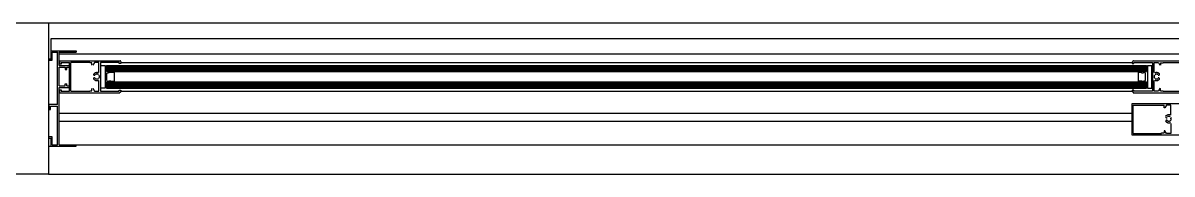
# Model space of a CAD drawing. Header units: millimetres. Extents: x 7649 to 34105, y 3983 to 25377.
# Drawn here: x 15691 to 16825, y 11268 to 11418 of the extents above; entities that cross this region are included whole.
import ezdxf

# ---------------------------------------------------------------- set-up
doc = ezdxf.new("R2010")
doc.units = ezdxf.units.MM

msp = doc.modelspace()

# ---------------------------------------------------------------- linework, layer by layer
at = {"layer": 'GEOMETRY', "color": 7}
for p, q in [((15716.60278, 11418.00556), (17916.34861, 11418.00556)), ((15719.24861, 11390.48889), (15719.24861, 11402.65972)), ((15719.24861, 11402.65972), (17914.23194, 11402.65972)), ((15719.24861, 11390.48889), (15744.11944, 11390.48889)), ((15719.24861, 11382.55139), (15719.24861, 11390.48889)), ((15720.30694, 11380.96389), (15720.30694, 11388.90139)), ((15720.30694, 11388.90139), (15725.59861, 11388.90139)), ((15725.59861, 11337.04306), (15725.59861, 11388.90139)), ((15727.18611, 11375.67222), (15727.18611, 11388.90139)), ((15727.18611, 11388.90139), (15744.11944, 11388.90139)), ((15727.18611, 11387.31389), (17905.76528, 11387.31389)), ((15744.11944, 11390.48889), (15744.11944, 11388.90139)), ((15716.60278, 11382.55139), (15716.60278, 11380.96389)), ((15716.60278, 11382.55139), (15719.24861, 11382.55139)), ((15716.60278, 11380.96389), (15720.30694, 11380.96389)), ((15727.18611, 11375.67222), (15737.24028, 11375.67222)), ((15727.18611, 11374.08472), (15733.00694, 11374.08472)), ((15727.18611, 11355.56389), (15727.18611, 11374.08472)), ((15727.71528, 11377.25972), (15727.71528, 11380.43472)), ((15727.71528, 11380.43472), (15786.98194, 11380.43472)), ((15729.30278, 11377.25972), (15727.71528, 11377.25972)), ((15729.30278, 11378.84722), (15729.30278, 11377.25972)), ((15729.30278, 11378.84722), (15737.24028, 11378.84722)), ((15733.00694, 11374.08472), (15733.00694, 11371.96806)), ((15734.59444, 11374.08472), (15737.24028, 11374.08472)), ((15734.59444, 11371.96806), (15734.59444, 11374.08472)), ((15737.24028, 11350.27222), (15737.24028, 11378.84722)), ((15737.24028, 11374.08472), (15737.24028, 11375.67222)), ((15757.34861, 11378.84722), (15738.82778, 11378.84722)), ((15738.82778, 11350.27222), (15738.82778, 11378.84722)), ((15757.34861, 11378.31806), (15757.34861, 11378.84722)), ((15759.46528, 11378.31806), (15757.34861, 11378.31806)), ((15759.46528, 11376.20139), (15759.46528, 11378.31806)), ((15762.11111, 11378.84722), (15760.52361, 11376.20139)), ((15766.34444, 11378.84722), (15762.11111, 11378.84722)), ((15766.34444, 11368.79306), (15766.34444, 11378.84722)), ((15786.45278, 11378.84722), (15767.93194, 11378.84722)), ((15767.93194, 11378.84722), (15767.93194, 11350.27222)), ((15768.46111, 11353.44722), (15768.46111, 11375.67222)), ((15768.46111, 11375.67222), (15772.69444, 11375.67222)), ((15772.69444, 11375.67222), (15772.69444, 11353.44722)), ((15773.75278, 11369.85139), (15773.75278, 11375.67222)), ((15773.75278, 11375.67222), (16800.33611, 11375.67222)), ((15773.75278, 11374.61389), (16800.33611, 11374.61389)), ((15786.45278, 11377.78889), (15786.45278, 11378.84722)), ((15788.04028, 11377.78889), (15786.45278, 11377.78889)), ((15787.3542, 11380.42747), (15787.24653, 11380.43472)), ((15787.45748, 11380.40636), (15787.3542, 11380.42747)), ((15787.55542, 11380.37232), (15787.45748, 11380.40636)), ((15787.64708, 11380.32632), (15787.55542, 11380.37232)), ((15787.7315, 11380.26929), (15787.64708, 11380.32632)), ((15787.80773, 11380.20218), (15787.7315, 11380.26929)), ((15787.87484, 11380.12594), (15787.80773, 11380.20218)), ((15787.93187, 11380.04152), (15787.87484, 11380.12594)), ((15787.97788, 11379.94987), (15787.93187, 11380.04152)), ((15788.01191, 11379.85193), (15787.97788, 11379.94987)), ((15788.03303, 11379.74865), (15788.01191, 11379.85193)), ((15788.04028, 11379.64097), (15788.03303, 11379.74865)), ((15788.04028, 11379.37639), (15788.04028, 11377.78889)), ((15788.04028, 11378.84722), (16786.04861, 11378.84722)), ((16786.04861, 11379.37639), (16786.04861, 11377.78889)), ((16786.04861, 11377.78889), (16787.63611, 11377.78889)), ((16786.58503, 11379.74865), (16786.57778, 11379.64097)), ((16786.60614, 11379.85193), (16786.58503, 11379.74865)), ((16786.64018, 11379.94987), (16786.60614, 11379.85193)), ((16786.68618, 11380.04152), (16786.64018, 11379.94987)), ((16786.74321, 11380.12594), (16786.68618, 11380.04152)), ((16786.81032, 11380.20218), (16786.74321, 11380.12594)), ((16786.88656, 11380.26929), (16786.81032, 11380.20218)), ((16786.97098, 11380.32632), (16786.88656, 11380.26929)), ((16787.06263, 11380.37232), (16786.97098, 11380.32632)), ((16787.16057, 11380.40636), (16787.06263, 11380.37232)), ((16787.10694, 11380.43472), (16845.84444, 11380.43472)), ((16787.26385, 11380.42747), (16787.16057, 11380.40636)), ((16787.37153, 11380.43472), (16787.26385, 11380.42747)), ((16787.63611, 11377.78889), (16787.63611, 11378.84722)), ((16787.63611, 11378.84722), (16806.15694, 11378.84722)), ((16800.33611, 11369.85139), (16800.33611, 11375.67222)), ((16801.39444, 11375.67222), (16801.39444, 11353.44722)), ((16801.39444, 11375.67222), (16805.62778, 11375.67222)), ((16805.62778, 11353.44722), (16805.62778, 11375.67222)), ((16806.15694, 11378.84722), (16806.15694, 11350.27222)), ((16807.74444, 11368.79306), (16807.74444, 11378.84722)), ((16807.74444, 11378.84722), (16811.97778, 11378.84722)), ((16811.97778, 11378.84722), (16813.56528, 11376.20139)), ((16814.09444, 11378.31806), (16814.09444, 11376.20139)), ((16814.09444, 11378.31806), (16816.74028, 11378.31806)), ((16816.74028, 11378.84722), (16844.78611, 11378.84722)), ((16816.74028, 11378.31806), (16816.74028, 11378.84722)), ((15733.00694, 11371.96806), (15734.59444, 11371.96806)), ((15761.05488, 11362.76559), (15761.05297, 11362.69224)), ((15761.06265, 11367.06783), (15761.05303, 11366.96966)), ((15761.05303, 11366.96966), (15761.05562, 11366.87134)), ((15761.06361, 11362.83872), (15761.05488, 11362.76559)), ((15761.05562, 11366.87134), (15761.07031, 11366.77407)), ((15761.08459, 11367.16465), (15761.06265, 11367.06783)), ((15761.07922, 11362.91112), (15761.06361, 11362.83872)), ((15761.07031, 11366.77407), (15761.09699, 11366.67907)), ((15761.10178, 11362.98232), (15761.07922, 11362.91112)), ((15761.11895, 11367.25892), (15761.08459, 11367.16465)), ((15761.09699, 11366.67907), (15761.13556, 11366.58752)), ((15761.13133, 11363.0518), (15761.10178, 11362.98232)), ((15761.16584, 11367.34944), (15761.11895, 11367.25892)), ((15761.16737, 11363.1184), (15761.13133, 11363.0518)), ((15761.13556, 11366.58752), (15761.1859, 11366.50064)), ((15761.22538, 11367.435), (15761.16584, 11367.34944)), ((15761.20907, 11363.18056), (15761.16737, 11363.1184)), ((15761.1859, 11366.50064), (15761.24792, 11366.41962)), ((15761.25601, 11363.23803), (15761.20907, 11363.18056)), ((15761.24792, 11366.41962), (15761.32149, 11366.34566)), ((15761.30779, 11363.29055), (15761.25601, 11363.23803)), ((15761.36399, 11363.33785), (15761.30779, 11363.29055)), ((15761.32149, 11366.34566), (15761.4038, 11366.28207)), ((15761.4242, 11363.37969), (15761.36399, 11363.33785)), ((15761.58393, 11367.52461), (15761.38764, 11367.29651)), ((15761.4038, 11366.28207), (15761.49177, 11366.2308)), ((15761.48801, 11363.4158), (15761.4242, 11363.37969)), ((15761.555, 11363.44592), (15761.48801, 11363.4158)), ((15761.49177, 11366.2308), (15761.58419, 11366.19179)), ((15761.62476, 11363.4698), (15761.555, 11363.44592)), ((15761.79533, 11367.73572), (15761.58393, 11367.52461)), ((15761.58419, 11366.19179), (15761.67982, 11366.16502)), ((15761.69687, 11363.48718), (15761.62476, 11363.4698)), ((15761.67982, 11366.16502), (15761.77745, 11366.15044)), ((15761.77093, 11363.49779), (15761.69687, 11363.48718)), ((15761.84653, 11363.50139), (15761.77093, 11363.49779)), ((15761.77745, 11366.15044), (15761.87586, 11366.148)), ((15762.02071, 11367.9293), (15761.79533, 11367.73572)), ((15761.89979, 11363.49961), (15761.84653, 11363.50139)), ((15761.87586, 11366.148), (15761.9738, 11366.15766)), ((15761.95251, 11363.49433), (15761.89979, 11363.49961)), ((15762.00451, 11363.4856), (15761.95251, 11363.49433)), ((15761.9738, 11366.15766), (15762.07008, 11366.17938)), ((15762.05565, 11363.47348), (15762.00451, 11363.4856)), ((15762.25894, 11368.1048), (15762.02071, 11367.9293)), ((15762.10575, 11363.45806), (15762.05565, 11363.47348)), ((15762.07008, 11366.17938), (15762.16345, 11366.21311)), ((15762.15465, 11363.43938), (15762.10575, 11363.45806)), ((15762.64028, 11366.14722), (15762.11111, 11366.14722)), ((15762.11111, 11363.50139), (15762.64028, 11363.50139)), ((15762.2022, 11363.41751), (15762.15465, 11363.43938)), ((15762.16345, 11366.21311), (15762.2527, 11366.25881)), ((15762.24823, 11363.39252), (15762.2022, 11363.41751)), ((15762.29258, 11363.36448), (15762.24823, 11363.39252)), ((15762.2527, 11366.25881), (15762.33661, 11366.31645)), ((15762.50891, 11368.26169), (15762.25894, 11368.1048)), ((15762.33509, 11363.33344), (15762.29258, 11363.36448)), ((15762.37559, 11363.29947), (15762.33509, 11363.33344)), ((15762.33661, 11366.31645), (15762.41394, 11366.38597)), ((15762.41394, 11363.26264), (15762.37559, 11363.29947)), ((15762.76947, 11368.39941), (15762.50891, 11368.26169)), ((15763.03951, 11368.51743), (15762.76947, 11368.39941)), ((15763.31789, 11368.61521), (15763.03951, 11368.51743)), ((15763.29003, 11366.87963), (15763.07333, 11366.73633)), ((15763.07333, 11362.91228), (15763.29003, 11362.76898)), ((15763.51753, 11366.99687), (15763.29003, 11366.87963)), ((15763.29003, 11362.76898), (15763.51753, 11362.65174)), ((15763.60349, 11368.69221), (15763.31789, 11368.61521)), ((15763.75368, 11367.08806), (15763.51753, 11366.99687)), ((15763.89519, 11368.74787), (15763.60349, 11368.69221)), ((15763.99631, 11367.15319), (15763.75368, 11367.08806)), ((15764.19186, 11368.78167), (15763.89519, 11368.74787)), ((15764.24325, 11367.19227), (15763.99631, 11367.15319)), ((15764.49236, 11368.79306), (15764.19186, 11368.78167)), ((15764.49236, 11367.2053), (15764.24325, 11367.19227)), ((15764.62967, 11368.79069), (15764.49236, 11368.79306)), ((15764.74147, 11367.19227), (15764.49236, 11367.2053)), ((15764.7666, 11368.78361), (15764.62967, 11368.79069)), ((15764.98842, 11367.15319), (15764.74147, 11367.19227)), ((15764.90304, 11368.77184), (15764.7666, 11368.78361)), ((15765.03887, 11368.75539), (15764.90304, 11368.77184)), ((15765.23104, 11367.08806), (15764.98842, 11367.15319)), ((15765.17396, 11368.73429), (15765.03887, 11368.75539)), ((15765.3082, 11368.70857), (15765.17396, 11368.73429)), ((15765.46719, 11366.99687), (15765.23104, 11367.08806)), ((15765.44148, 11368.67823), (15765.3082, 11368.70857)), ((15765.57366, 11368.64331), (15765.44148, 11368.67823)), ((15765.69469, 11366.87963), (15765.46719, 11366.99687)), ((15765.46719, 11362.65174), (15765.69469, 11362.76898)), ((15765.70464, 11368.60382), (15765.57366, 11368.64331)), ((15765.9114, 11366.73633), (15765.69469, 11366.87963)), ((15765.69469, 11362.76898), (15765.9114, 11362.91228)), ((15765.8343, 11368.5598), (15765.70464, 11368.60382)), ((15765.96251, 11368.51124), (15765.8343, 11368.5598)), ((15766.08916, 11368.45819), (15765.96251, 11368.51124)), ((15766.54768, 11366.02664), (15766.40439, 11366.24334)), ((15766.40439, 11363.40527), (15766.54768, 11363.62197)), ((15766.66492, 11365.79913), (15766.54768, 11366.02664)), ((15766.54768, 11363.62197), (15766.66492, 11363.84948)), ((15766.75611, 11365.56299), (15766.66492, 11365.79913)), ((15766.66492, 11363.84948), (15766.75611, 11364.08562)), ((15766.82124, 11365.32036), (15766.75611, 11365.56299)), ((15766.75611, 11364.08562), (15766.82124, 11364.32825)), ((15766.86033, 11365.07341), (15766.82124, 11365.32036)), ((15766.82124, 11364.32825), (15766.86033, 11364.5752)), ((15766.87335, 11364.82431), (15766.86033, 11365.07341)), ((15766.86033, 11364.5752), (15766.87335, 11364.82431)), ((15773.75278, 11373.55556), (16800.33611, 11373.55556)), ((15773.75278, 11372.49722), (16800.33611, 11372.49722)), ((15773.75278, 11371.43889), (16800.33611, 11371.43889)), ((15773.75278, 11370.38056), (16800.33611, 11370.38056)), ((15773.75278, 11369.85139), (16800.33611, 11369.85139)), ((15774.28194, 11368.26389), (15777.98611, 11369.32222)), ((15774.28194, 11360.85556), (15774.28194, 11368.26389)), ((15777.98611, 11369.32222), (15781.69028, 11369.32222)), ((15781.69028, 11360.32639), (15781.69028, 11369.32222)), ((16792.39861, 11360.32639), (16792.39861, 11369.32222)), ((16792.39861, 11369.32222), (16795.57361, 11369.32222)), ((16795.57361, 11368.26389), (16799.27778, 11369.32222)), ((16799.27778, 11360.85556), (16799.27778, 11368.26389)), ((16807.75773, 11365.07341), (16807.7447, 11364.82431)), ((16807.7447, 11364.82431), (16807.75773, 11364.5752)), ((16807.79681, 11365.32036), (16807.75773, 11365.07341)), ((16807.75773, 11364.5752), (16807.79681, 11364.32825)), ((16807.86194, 11365.56299), (16807.79681, 11365.32036)), ((16807.79681, 11364.32825), (16807.86194, 11364.08562)), ((16807.95313, 11365.79913), (16807.86194, 11365.56299)), ((16807.86194, 11364.08562), (16807.95313, 11363.84948)), ((16808.07037, 11366.02664), (16807.95313, 11365.79913)), ((16807.95313, 11363.84948), (16808.07037, 11363.62197)), ((16808.21367, 11366.24334), (16808.07037, 11366.02664)), ((16808.07037, 11363.62197), (16808.21367, 11363.40527)), ((16808.65554, 11368.51124), (16808.52889, 11368.45819)), ((16808.78376, 11368.5598), (16808.65554, 11368.51124)), ((16808.92336, 11366.87963), (16808.70666, 11366.73633)), ((16808.70666, 11362.91228), (16808.92336, 11362.76898)), ((16808.91341, 11368.60382), (16808.78376, 11368.5598)), ((16809.04439, 11368.64331), (16808.91341, 11368.60382)), ((16809.15087, 11366.99687), (16808.92336, 11366.87963)), ((16808.92336, 11362.76898), (16809.15087, 11362.65174)), ((16809.17658, 11368.67823), (16809.04439, 11368.64331)), ((16809.38701, 11367.08806), (16809.15087, 11366.99687)), ((16809.30985, 11368.70857), (16809.17658, 11368.67823)), ((16809.44409, 11368.73429), (16809.30985, 11368.70857)), ((16809.62964, 11367.15319), (16809.38701, 11367.08806)), ((16809.57919, 11368.75539), (16809.44409, 11368.73429)), ((16809.71501, 11368.77184), (16809.57919, 11368.75539)), ((16809.87659, 11367.19227), (16809.62964, 11367.15319)), ((16809.85145, 11368.78361), (16809.71501, 11368.77184)), ((16809.98838, 11368.79069), (16809.85145, 11368.78361)), ((16810.12569, 11367.2053), (16809.87659, 11367.19227)), ((16810.12569, 11368.79306), (16809.98838, 11368.79069)), ((16810.4262, 11368.78167), (16810.12569, 11368.79306)), ((16810.3748, 11367.19227), (16810.12569, 11367.2053)), ((16810.62175, 11367.15319), (16810.3748, 11367.19227)), ((16810.72286, 11368.74787), (16810.4262, 11368.78167)), ((16810.86438, 11367.08806), (16810.62175, 11367.15319)), ((16811.01456, 11368.69221), (16810.72286, 11368.74787)), ((16811.10052, 11366.99687), (16810.86438, 11367.08806)), ((16811.30017, 11368.61521), (16811.01456, 11368.69221)), ((16811.32803, 11366.87963), (16811.10052, 11366.99687)), ((16811.10052, 11362.65174), (16811.32803, 11362.76898)), ((16811.57855, 11368.51743), (16811.30017, 11368.61521)), ((16811.54473, 11366.73633), (16811.32803, 11366.87963)), ((16811.32803, 11362.76898), (16811.54473, 11362.91228)), ((16811.84859, 11368.39941), (16811.57855, 11368.51743)), ((16811.67495, 11366.38597), (16811.75228, 11366.31645)), ((16811.71329, 11363.29947), (16811.67495, 11363.26264)), ((16811.7538, 11363.33344), (16811.71329, 11363.29947)), ((16811.75228, 11366.31645), (16811.83619, 11366.25881)), ((16811.79631, 11363.36448), (16811.7538, 11363.33344)), ((16811.84066, 11363.39252), (16811.79631, 11363.36448)), ((16811.83619, 11366.25881), (16811.92544, 11366.21311)), ((16811.88669, 11363.41751), (16811.84066, 11363.39252)), ((16812.10915, 11368.26169), (16811.84859, 11368.39941)), ((16811.93424, 11363.43938), (16811.88669, 11363.41751)), ((16811.92544, 11366.21311), (16812.01881, 11366.17938)), ((16811.98314, 11363.45806), (16811.93424, 11363.43938)), ((16812.03324, 11363.47348), (16811.98314, 11363.45806)), ((16812.01881, 11366.17938), (16812.11509, 11366.15766)), ((16812.08438, 11363.4856), (16812.03324, 11363.47348)), ((16812.13638, 11363.49433), (16812.08438, 11363.4856)), ((16812.35911, 11368.1048), (16812.10915, 11368.26169)), ((16812.11509, 11366.15766), (16812.21304, 11366.148)), ((16812.1891, 11363.49961), (16812.13638, 11363.49433)), ((16812.24236, 11363.50139), (16812.1891, 11363.49961)), ((16812.21304, 11366.148), (16812.31144, 11366.15044)), ((16812.31796, 11363.49779), (16812.24236, 11363.50139)), ((16812.31144, 11366.15044), (16812.40907, 11366.16502)), ((16812.39202, 11363.48718), (16812.31796, 11363.49779)), ((16812.59735, 11367.9293), (16812.35911, 11368.1048)), ((16812.46413, 11363.4698), (16812.39202, 11363.48718)), ((16812.40907, 11366.16502), (16812.5047, 11366.19179)), ((16812.53389, 11363.44592), (16812.46413, 11363.4698)), ((16812.5047, 11366.19179), (16812.59712, 11366.2308)), ((16812.60088, 11363.4158), (16812.53389, 11363.44592)), ((16812.59712, 11366.2308), (16812.68509, 11366.28207)), ((16812.82273, 11367.73572), (16812.59735, 11367.9293)), ((16812.66469, 11363.37969), (16812.60088, 11363.4158)), ((16812.7249, 11363.33785), (16812.66469, 11363.37969)), ((16812.68509, 11366.28207), (16812.76739, 11366.34566)), ((16812.7811, 11363.29055), (16812.7249, 11363.33785)), ((16812.76739, 11366.34566), (16812.84097, 11366.41962)), ((16812.83288, 11363.23803), (16812.7811, 11363.29055)), ((16813.03413, 11367.52461), (16812.82273, 11367.73572)), ((16812.87982, 11363.18056), (16812.83288, 11363.23803)), ((16812.84097, 11366.41962), (16812.90299, 11366.50064)), ((16812.92305, 11367.34944), (16812.86351, 11367.435)), ((16812.92152, 11363.1184), (16812.87982, 11363.18056)), ((16812.90299, 11366.50064), (16812.95333, 11366.58752)), ((16812.95756, 11363.0518), (16812.92152, 11363.1184)), ((16812.96994, 11367.25892), (16812.92305, 11367.34944)), ((16812.95333, 11366.58752), (16812.9919, 11366.67907)), ((16812.98711, 11362.98232), (16812.95756, 11363.0518)), ((16813.0043, 11367.16465), (16812.96994, 11367.25892)), ((16813.00966, 11362.91112), (16812.98711, 11362.98232)), ((16812.9919, 11366.67907), (16813.01858, 11366.77407)), ((16813.02624, 11367.06783), (16813.0043, 11367.16465)), ((16813.02527, 11362.83872), (16813.00966, 11362.91112)), ((16813.01858, 11366.77407), (16813.03327, 11366.87134)), ((16813.034, 11362.76559), (16813.02527, 11362.83872)), ((16813.03586, 11366.96966), (16813.02624, 11367.06783)), ((16813.03327, 11366.87134), (16813.03586, 11366.96966)), ((16813.03592, 11362.69224), (16813.034, 11362.76559)), ((16813.23042, 11367.29651), (16813.03413, 11367.52461)), ((15727.18611, 11355.56389), (15733.00694, 11355.56389)), ((15727.18611, 11353.97639), (15737.24028, 11353.97639)), ((15727.18611, 11297.35556), (15727.18611, 11353.97639)), ((15727.71528, 11348.68472), (15727.71528, 11351.85972)), ((15727.71528, 11351.85972), (15729.30278, 11351.85972)), ((15729.30278, 11351.85972), (15729.30278, 11350.27222)), ((15733.00694, 11357.68056), (15734.59444, 11357.68056)), ((15733.00694, 11355.56389), (15733.00694, 11357.68056)), ((15734.59444, 11355.56389), (15734.59444, 11357.68056)), ((15734.59444, 11355.56389), (15737.24028, 11355.56389)), ((15737.24028, 11353.97639), (15737.24028, 11355.56389)), ((15759.46528, 11350.80139), (15759.46528, 11352.91806)), ((15760.52361, 11353.44722), (15762.11111, 11350.27222)), ((15761.05297, 11362.69224), (15761.05782, 11362.61914)), ((15761.05782, 11362.61914), (15761.06936, 11362.5468)), ((15761.06936, 11362.5468), (15761.08754, 11362.47571)), ((15761.08754, 11362.47571), (15761.11229, 11362.40635)), ((15761.11229, 11362.40635), (15761.14355, 11362.33922)), ((15761.14355, 11362.33922), (15761.18127, 11362.27481)), ((15761.18127, 11362.27481), (15761.22538, 11362.21361)), ((15761.38764, 11362.35211), (15761.68443, 11362.01949)), ((15761.68443, 11362.01949), (15762.01108, 11361.72661)), ((15762.01108, 11361.72661), (15762.36381, 11361.47442)), ((15762.36381, 11361.47442), (15762.73885, 11361.26384)), ((15762.73885, 11361.26384), (15763.13242, 11361.09582)), ((15763.13242, 11361.09582), (15763.54074, 11360.97131)), ((15763.51753, 11362.65174), (15763.75368, 11362.56056)), ((15763.54074, 11360.97131), (15763.96005, 11360.89124)), ((15763.75368, 11362.56056), (15763.99631, 11362.49542)), ((15763.96005, 11360.89124), (15764.38656, 11360.85655)), ((15763.99631, 11362.49542), (15764.24325, 11362.45634)), ((15764.24325, 11362.45634), (15764.49236, 11362.44331)), ((15764.38656, 11360.85655), (15764.8165, 11360.86818)), ((15764.49236, 11362.44331), (15764.74147, 11362.45634)), ((15764.74147, 11362.45634), (15764.98842, 11362.49542)), ((15764.8165, 11360.86818), (15765.2461, 11360.92708)), ((15764.98842, 11362.49542), (15765.23104, 11362.56056)), ((15765.23104, 11362.56056), (15765.46719, 11362.65174)), ((15765.2461, 11360.92708), (15765.67158, 11361.03418)), ((15765.67158, 11361.03418), (15766.08916, 11361.19042)), ((15766.34444, 11350.27222), (15766.34444, 11360.85556)), ((15772.69444, 11353.44722), (15768.46111, 11353.44722)), ((15773.75278, 11353.44722), (15773.75278, 11359.79722)), ((15773.75278, 11359.79722), (16800.33611, 11359.79722)), ((15773.75278, 11358.73889), (16800.33611, 11358.73889)), ((15773.75278, 11357.68056), (16800.33611, 11357.68056)), ((15773.75278, 11356.62222), (16800.33611, 11356.62222)), ((15773.75278, 11355.56389), (16800.33611, 11355.56389)), ((15773.75278, 11354.50556), (16800.33611, 11354.50556)), ((15773.75278, 11353.44722), (16800.33611, 11353.44722)), ((15774.28194, 11360.32639), (15777.98611, 11360.85556)), ((15777.98611, 11360.32639), (15781.69028, 11360.32639)), ((16795.57361, 11360.32639), (16792.39861, 11360.32639)), ((16795.57361, 11360.32639), (16799.27778, 11360.85556)), ((16800.33611, 11353.44722), (16800.33611, 11359.79722)), ((16801.39444, 11353.44722), (16805.62778, 11353.44722)), ((16807.74444, 11350.27222), (16807.74444, 11360.85556)), ((16808.52889, 11361.19042), (16808.94648, 11361.03418)), ((16808.94648, 11361.03418), (16809.37195, 11360.92708)), ((16809.15087, 11362.65174), (16809.38701, 11362.56056)), ((16809.37195, 11360.92708), (16809.80155, 11360.86818)), ((16809.38701, 11362.56056), (16809.62964, 11362.49542)), ((16809.62964, 11362.49542), (16809.87659, 11362.45634)), ((16809.80155, 11360.86818), (16810.2315, 11360.85655)), ((16809.87659, 11362.45634), (16810.12569, 11362.44331)), ((16810.12569, 11362.44331), (16810.3748, 11362.45634)), ((16810.2315, 11360.85655), (16810.65801, 11360.89124)), ((16810.3748, 11362.45634), (16810.62175, 11362.49542)), ((16810.62175, 11362.49542), (16810.86438, 11362.56056)), ((16810.65801, 11360.89124), (16811.07732, 11360.97131)), ((16810.86438, 11362.56056), (16811.10052, 11362.65174)), ((16811.07732, 11360.97131), (16811.48564, 11361.09582)), ((16811.48564, 11361.09582), (16811.87921, 11361.26384)), ((16811.87921, 11361.26384), (16812.25425, 11361.47442)), ((16813.56528, 11353.44722), (16811.97778, 11350.27222)), ((16812.25425, 11361.47442), (16812.60698, 11361.72661)), ((16812.60698, 11361.72661), (16812.93362, 11362.01949)), ((16812.86351, 11362.21361), (16812.90762, 11362.27481)), ((16812.90762, 11362.27481), (16812.94534, 11362.33922)), ((16812.93362, 11362.01949), (16813.23042, 11362.35211)), ((16812.94534, 11362.33922), (16812.9766, 11362.40635)), ((16812.9766, 11362.40635), (16813.00135, 11362.47571)), ((16813.00135, 11362.47571), (16813.01953, 11362.5468)), ((16813.01953, 11362.5468), (16813.03107, 11362.61914)), ((16813.03107, 11362.61914), (16813.03592, 11362.69224)), ((16814.09444, 11350.80139), (16814.09444, 11352.91806)), ((15727.71528, 11348.68472), (15786.98194, 11348.68472)), ((15729.30278, 11350.27222), (15737.24028, 11350.27222)), ((15738.82778, 11350.27222), (15757.34861, 11350.27222)), ((15757.34861, 11350.27222), (15757.34861, 11350.80139)), ((15757.34861, 11350.80139), (15759.46528, 11350.80139)), ((15762.11111, 11350.27222), (15766.34444, 11350.27222)), ((15767.93194, 11350.27222), (15786.45278, 11350.27222)), ((15786.45278, 11350.27222), (15786.45278, 11351.33056)), ((15786.45278, 11351.33056), (15788.04028, 11351.33056)), ((15787.24653, 11349.21389), (15787.3542, 11349.22114)), ((15787.3542, 11349.22114), (15787.45748, 11349.24225)), ((15787.45748, 11349.24225), (15787.55542, 11349.27629)), ((15787.55542, 11349.27629), (15787.64708, 11349.3223)), ((15787.64708, 11349.3223), (15787.7315, 11349.37933)), ((15787.7315, 11349.37933), (15787.80773, 11349.44643)), ((15787.80773, 11349.44643), (15787.87484, 11349.52267)), ((15787.87484, 11349.52267), (15787.93187, 11349.60709)), ((15787.93187, 11349.60709), (15787.97788, 11349.69874)), ((15787.97788, 11349.69874), (15788.01191, 11349.79669)), ((15788.01191, 11349.79669), (15788.03303, 11349.89997)), ((15788.03303, 11349.89997), (15788.04028, 11350.00764)), ((15788.04028, 11351.33056), (15788.04028, 11349.74306)), ((15788.04028, 11350.27222), (16786.04861, 11350.27222)), ((16787.63611, 11351.33056), (16786.04861, 11351.33056)), ((16786.04861, 11351.33056), (16786.04861, 11349.74306)), ((16786.57778, 11350.00764), (16786.58503, 11349.89997)), ((16786.58503, 11349.89997), (16786.60614, 11349.79669)), ((16786.60614, 11349.79669), (16786.64018, 11349.69874)), ((16786.64018, 11349.69874), (16786.68618, 11349.60709)), ((16786.68618, 11349.60709), (16786.74321, 11349.52267)), ((16786.74321, 11349.52267), (16786.81032, 11349.44643)), ((16786.81032, 11349.44643), (16786.88656, 11349.37933)), ((16786.88656, 11349.37933), (16786.97098, 11349.3223)), ((16786.97098, 11349.3223), (16787.06263, 11349.27629)), ((16787.06263, 11349.27629), (16787.16057, 11349.24225)), ((16787.10694, 11348.68472), (16845.84444, 11348.68472)), ((16787.16057, 11349.24225), (16787.26385, 11349.22114)), ((16787.26385, 11349.22114), (16787.37153, 11349.21389)), ((16787.63611, 11350.27222), (16787.63611, 11351.33056)), ((16806.15694, 11350.27222), (16787.63611, 11350.27222)), ((16811.97778, 11350.27222), (16807.74444, 11350.27222)), ((16814.09444, 11350.80139), (16816.74028, 11350.80139)), ((16816.74028, 11350.27222), (16816.74028, 11350.80139)), ((16816.74028, 11350.27222), (16844.78611, 11350.27222)), ((15725.59861, 11337.04306), (15717.13194, 11337.04306)), ((15717.13194, 11337.04306), (15717.13194, 11332.28056)), ((15717.13194, 11332.28056), (15718.71944, 11332.28056)), ((15718.71944, 11332.28056), (15718.71944, 11335.45556)), ((15718.71944, 11335.45556), (15725.59861, 11335.45556)), ((15725.59861, 11297.35556), (15725.59861, 11335.45556)), ((16786.04861, 11306.88056), (16786.04861, 11338.10139)), ((16786.04861, 11338.10139), (16844.78611, 11338.10139)), ((16787.10694, 11308.46806), (16787.10694, 11336.51389)), ((16787.10694, 11336.51389), (16815.15278, 11336.51389)), ((16815.15278, 11336.51389), (16817.79861, 11336.51389)), ((16817.79861, 11333.86806), (16817.79861, 11336.51389)), ((16818.32778, 11333.86806), (16817.79861, 11333.86806)), ((16819.91528, 11336.51389), (16818.32778, 11333.86806)), ((16824.14861, 11336.51389), (16819.91528, 11336.51389)), ((16824.14861, 11326.45972), (16824.14861, 11336.51389)), ((15727.18611, 11328.57639), (16786.04861, 11328.57639)), ((15727.18611, 11320.63889), (16786.04861, 11320.63889)), ((16819.4886, 11325.82496), (16819.19181, 11325.49234)), ((16819.19181, 11320.54794), (16819.3881, 11320.31984)), ((16819.39115, 11324.69614), (16819.38631, 11324.62304)), ((16819.38631, 11324.62304), (16819.38822, 11324.54969)), ((16819.38895, 11320.97311), (16819.38637, 11320.87479)), ((16819.38637, 11320.87479), (16819.39599, 11320.77662)), ((16819.3881, 11320.31984), (16819.5995, 11320.10872)), ((16819.38822, 11324.54969), (16819.39695, 11324.47656)), ((16819.40364, 11321.07037), (16819.38895, 11320.97311)), ((16819.40269, 11324.76848), (16819.39115, 11324.69614)), ((16819.39599, 11320.77662), (16819.41792, 11320.6798)), ((16819.39695, 11324.47656), (16819.41256, 11324.40415)), ((16819.42087, 11324.83957), (16819.40269, 11324.76848)), ((16819.43032, 11321.16538), (16819.40364, 11321.07037)), ((16819.41256, 11324.40415), (16819.43511, 11324.33296)), ((16819.41792, 11320.6798), (16819.45229, 11320.58553)), ((16819.44562, 11324.90893), (16819.42087, 11324.83957)), ((16819.46889, 11321.25692), (16819.43032, 11321.16538)), ((16819.43511, 11324.33296), (16819.46466, 11324.26347)), ((16819.47688, 11324.97606), (16819.44562, 11324.90893)), ((16819.45229, 11320.58553), (16819.49918, 11320.49501)), ((16819.46466, 11324.26347), (16819.5007, 11324.19688)), ((16819.51923, 11321.34381), (16819.46889, 11321.25692)), ((16819.5146, 11325.04047), (16819.47688, 11324.97606)), ((16819.81525, 11326.11784), (16819.4886, 11325.82496)), ((16819.49918, 11320.49501), (16819.55871, 11320.40945)), ((16819.5007, 11324.19688), (16819.5424, 11324.13471)), ((16819.55871, 11325.10166), (16819.5146, 11325.04047)), ((16819.58125, 11321.42483), (16819.51923, 11321.34381)), ((16819.5424, 11324.13471), (16819.58935, 11324.07725)), ((16819.65483, 11321.49878), (16819.58125, 11321.42483)), ((16819.58935, 11324.07725), (16819.64113, 11324.02473)), ((16819.5995, 11320.10872), (16819.82488, 11319.91515)), ((16819.64113, 11324.02473), (16819.69733, 11323.97742)), ((16819.73713, 11321.56238), (16819.65483, 11321.49878)), ((16819.69733, 11323.97742), (16819.75754, 11323.93559)), ((16819.82511, 11321.61365), (16819.73713, 11321.56238)), ((16819.75754, 11323.93559), (16819.82134, 11323.89948)), ((16820.16798, 11326.37003), (16819.81525, 11326.11784)), ((16819.82134, 11323.89948), (16819.88833, 11323.86936)), ((16819.82488, 11319.91515), (16820.06311, 11319.73964)), ((16819.91752, 11321.65265), (16819.82511, 11321.61365)), ((16819.88833, 11323.86936), (16819.95809, 11323.84548)), ((16820.01316, 11321.67942), (16819.91752, 11321.65265)), ((16819.95809, 11323.84548), (16820.03021, 11323.8281)), ((16820.11079, 11321.69401), (16820.01316, 11321.67942)), ((16820.03021, 11323.8281), (16820.10427, 11323.81748)), ((16820.06311, 11319.73964), (16820.31307, 11319.58276)), ((16820.10427, 11323.81748), (16820.17986, 11323.81389)), ((16820.20919, 11321.69645), (16820.11079, 11321.69401)), ((16820.54301, 11326.58061), (16820.16798, 11326.37003)), ((16820.17986, 11323.81389), (16820.23313, 11323.81567)), ((16820.30714, 11321.68679), (16820.20919, 11321.69645)), ((16820.23313, 11323.81567), (16820.28584, 11323.82095)), ((16820.28584, 11323.82095), (16820.33785, 11323.82968)), ((16820.40341, 11321.66507), (16820.30714, 11321.68679)), ((16820.31307, 11319.58276), (16820.57364, 11319.44504)), ((16820.33785, 11323.82968), (16820.38898, 11323.84179)), ((16820.38898, 11323.84179), (16820.43908, 11323.85722)), ((16820.49679, 11321.63133), (16820.40341, 11321.66507)), ((16820.43908, 11323.85722), (16820.48798, 11323.8759)), ((16820.48798, 11323.8759), (16820.53553, 11323.89777)), ((16820.58604, 11321.58563), (16820.49679, 11321.63133)), ((16820.53553, 11323.89777), (16820.58156, 11323.92275)), ((16820.93658, 11326.74862), (16820.54301, 11326.58061)), ((16820.57364, 11319.44504), (16820.84367, 11319.32701)), ((16820.58156, 11323.92275), (16820.62591, 11323.9508)), ((16820.66994, 11321.528), (16820.58604, 11321.58563)), ((16820.62591, 11323.9508), (16820.66842, 11323.98184)), ((16820.66842, 11323.98184), (16820.70893, 11324.0158)), ((16820.74727, 11321.45848), (16820.66994, 11321.528)), ((16820.70893, 11324.0158), (16820.74727, 11324.05263)), ((16820.84367, 11319.32701), (16821.12206, 11319.22923)), ((16821.0942, 11325.07546), (16820.87749, 11324.93217)), ((16820.87749, 11321.10811), (16821.0942, 11320.96482)), ((16821.34491, 11326.87313), (16820.93658, 11326.74862)), ((16820.97361, 11320.63889), (16820.97361, 11321.16806)), ((16821.3217, 11325.1927), (16821.0942, 11325.07546)), ((16821.0942, 11320.96482), (16821.3217, 11320.84758)), ((16821.12206, 11319.22923), (16821.40766, 11319.15224)), ((16821.55785, 11325.28389), (16821.3217, 11325.1927)), ((16821.3217, 11320.84758), (16821.55785, 11320.75639)), ((16821.76421, 11326.9532), (16821.34491, 11326.87313)), ((16821.40766, 11319.15224), (16821.69936, 11319.09657)), ((16821.80047, 11325.34902), (16821.55785, 11325.28389)), ((16821.55785, 11320.75639), (16821.80047, 11320.69126)), ((16821.69936, 11319.09657), (16821.99602, 11319.06278)), ((16822.19073, 11326.98789), (16821.76421, 11326.9532)), ((16822.04742, 11325.3881), (16821.80047, 11325.34902)), ((16821.80047, 11320.69126), (16822.04742, 11320.65217)), ((16821.99602, 11319.06278), (16822.29653, 11319.05139)), ((16822.29653, 11325.40113), (16822.04742, 11325.3881)), ((16822.04742, 11320.65217), (16822.29653, 11320.63915)), ((16822.62067, 11326.97626), (16822.19073, 11326.98789)), ((16822.54564, 11325.3881), (16822.29653, 11325.40113)), ((16822.29653, 11320.63915), (16822.54564, 11320.65217)), ((16822.29653, 11319.05139), (16822.43384, 11319.05375)), ((16822.43384, 11319.05375), (16822.57077, 11319.06083)), ((16822.79258, 11325.34902), (16822.54564, 11325.3881)), ((16822.54564, 11320.65217), (16822.79258, 11320.69126)), ((16822.57077, 11319.06083), (16822.70721, 11319.07261)), ((16823.05027, 11326.91737), (16822.62067, 11326.97626)), ((16822.70721, 11319.07261), (16822.84303, 11319.08905)), ((16823.03521, 11325.28389), (16822.79258, 11325.34902)), ((16822.79258, 11320.69126), (16823.03521, 11320.75639)), ((16822.84303, 11319.08905), (16822.97813, 11319.11015)), ((16822.97813, 11319.11015), (16823.11237, 11319.13588)), ((16823.27136, 11325.1927), (16823.03521, 11325.28389)), ((16823.03521, 11320.75639), (16823.27136, 11320.84758)), ((16823.47575, 11326.81027), (16823.05027, 11326.91737)), ((16823.11237, 11319.13588), (16823.24564, 11319.16621)), ((16823.24564, 11319.16621), (16823.37783, 11319.20113)), ((16823.49886, 11325.07546), (16823.27136, 11325.1927)), ((16823.27136, 11320.84758), (16823.49886, 11320.96482)), ((16823.37783, 11319.20113), (16823.50881, 11319.24062)), ((16823.89333, 11326.65403), (16823.47575, 11326.81027)), ((16823.71556, 11324.93217), (16823.49886, 11325.07546)), ((16823.49886, 11320.96482), (16823.71556, 11321.10811)), ((16823.50881, 11319.24062), (16823.63847, 11319.28465)), ((16823.61944, 11323.81389), (16824.14861, 11323.81389)), ((16824.14861, 11321.16806), (16823.61944, 11321.16806)), ((16823.61944, 11321.16806), (16823.61944, 11320.63889)), ((16823.63847, 11319.28465), (16823.76668, 11319.3332)), ((16823.76668, 11319.3332), (16823.89333, 11319.38625)), ((16824.14861, 11318.52222), (16824.14861, 11308.46806)), ((16824.35185, 11324.22247), (16824.20856, 11324.43917)), ((16824.20856, 11321.6011), (16824.35185, 11321.81781)), ((16824.46909, 11323.99497), (16824.35185, 11324.22247)), ((16824.35185, 11321.81781), (16824.46909, 11322.04531)), ((16824.56028, 11323.75882), (16824.46909, 11323.99497)), ((16824.46909, 11322.04531), (16824.56028, 11322.28146)), ((16824.62541, 11323.51619), (16824.56028, 11323.75882)), ((16824.56028, 11322.28146), (16824.62541, 11322.52408)), ((16824.66449, 11323.26925), (16824.62541, 11323.51619)), ((16824.62541, 11322.52408), (16824.66449, 11322.77103)), ((16824.67752, 11323.02014), (16824.66449, 11323.26925)), ((16824.66449, 11322.77103), (16824.67752, 11323.02014)), ((16844.78611, 11306.88056), (16786.04861, 11306.88056)), ((16787.10694, 11308.46806), (16815.15278, 11308.46806)), ((16815.15278, 11308.46806), (16815.15278, 11308.99722)), ((16815.15278, 11308.99722), (16817.79861, 11308.99722)), ((16818.32778, 11311.11389), (16817.79861, 11311.11389)), ((16817.79861, 11311.11389), (16817.79861, 11308.99722)), ((16819.91528, 11308.46806), (16818.32778, 11311.11389)), ((16824.14861, 11308.46806), (16819.91528, 11308.46806)), ((15720.30694, 11305.29306), (15716.60278, 11305.29306)), ((15716.60278, 11305.29306), (15716.60278, 11303.70556)), ((15716.60278, 11303.70556), (15719.24861, 11303.70556)), ((15716.60278, 11295.76806), (15719.24861, 11295.76806)), ((15719.24861, 11295.76806), (15719.24861, 11303.70556)), ((15719.24861, 11295.76806), (15744.11944, 11295.76806)), ((15720.30694, 11297.35556), (15720.30694, 11305.29306)), ((15720.30694, 11297.35556), (15725.59861, 11297.35556)), ((15727.18611, 11297.35556), (15744.11944, 11297.35556)), ((15727.18611, 11297.35556), (17905.76528, 11297.35556)), ((15744.11944, 11295.76806), (15744.11944, 11297.35556)), ((15716.60278, 11268.25139), (17916.34861, 11268.25139))]:
    msp.add_line(p, q, dxfattribs=at)
at = {"layer": 'RECTANGLES', "color": 7}
for p, q in [((15666.33194, 11418.00556), (15716.60278, 11418.00556)), ((15716.60278, 11418.00556), (15716.60278, 11268.25139)), ((15716.60278, 11268.25139), (15666.33194, 11268.25139))]:
    msp.add_line(p, q, dxfattribs=at)

doc.saveas('drawing.dxf')
